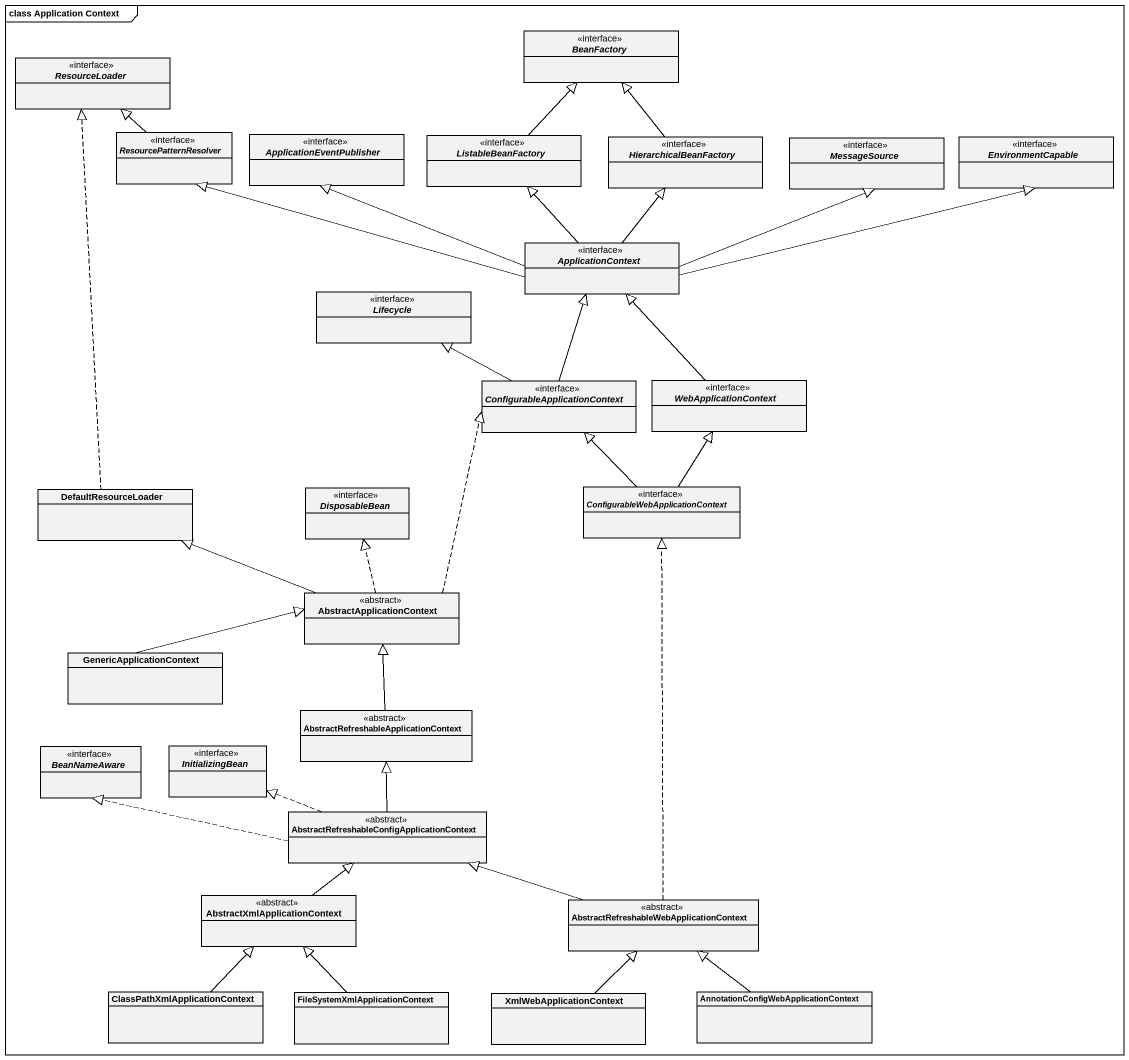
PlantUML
@startuml
mainframe class Application Context
hide circle
hide empty members
interface BeanFactory <<interface>>
interface ResourceLoader <<interface>>
interface ResourcePatternResolver <<interface>>
interface ApplicationEventPublisher <<interface>>
interface ListableBeanFactory <<interface>>
interface HierarchicalBeanFactory <<interface>>
interface MessageSource <<interface>>
interface EnvironmentCapable <<interface>>
interface ApplicationContext <<interface>>
interface Lifecycle <<interface>>
interface "ConfigurableApplicationContext" as ConfigurableApplicationConte <<interface>>
interface WebApplicationContext <<interface>>
class DefaultResourceLoader
interface DisposableBean <<interface>>
interface "ConfigurableWebApplicationContext" as ConfigurableWebApplicationCo <<interface>>
class AbstractApplicationContext <<abstract>>
class GenericApplicationContext
class "AbstractRefreshableApplicationContext" as AbstractRefreshableApplicati <<abstract>>
interface BeanNameAware <<interface>>
interface InitializingBean <<interface>>
class "AbstractRefreshableConfigApplicationContext" as AbstractRefreshableConfigApp <<abstract>>
class "AbstractXmlApplicationContext" as AbstractXmlApplicationContex <<abstract>>
class "AbstractRefreshableWebApplicationContext" as AbstractRefreshableWebApplic <<abstract>>
class "ClassPathXmlApplicationContext" as ClassPathXmlApplicationConte
class "FileSystemXmlApplicationContext" as FileSystemXmlApplicationCont
class XmlWebApplicationContext
class "AnnotationConfigWebApplicationContext" as AnnotationConfigWebApplicati
ResourcePatternResolver -up-|> ResourceLoader
ListableBeanFactory -up-|> BeanFactory
HierarchicalBeanFactory -up-|> BeanFactory
ApplicationContext -left-|> ResourcePatternResolver
ApplicationContext -left-|> ApplicationEventPublisher
ApplicationContext -up-|> ListableBeanFactory
ApplicationContext -up-|> HierarchicalBeanFactory
ApplicationContext -right-|> MessageSource
ApplicationContext -right-|> EnvironmentCapable
ConfigurableApplicationConte -up-|> ApplicationContext
ConfigurableApplicationConte -left-|> Lifecycle
WebApplicationContext -up-|> ApplicationContext
DefaultResourceLoader .up.|> ResourceLoader
ConfigurableWebApplicationCo -up-|> ConfigurableApplicationConte
ConfigurableWebApplicationCo -up-|> WebApplicationContext
AbstractApplicationContext .up.|> ConfigurableApplicationConte
AbstractApplicationContext -left-|> DefaultResourceLoader
AbstractApplicationContext .up.|> DisposableBean
GenericApplicationContext -right-|> AbstractApplicationContext
AbstractRefreshableApplicati -up-|> AbstractApplicationContext
AbstractRefreshableConfigApp -up-|> AbstractRefreshableApplicati
AbstractRefreshableConfigApp .left.|> BeanNameAware
AbstractRefreshableConfigApp .left.|> InitializingBean
AbstractXmlApplicationContex -up-|> AbstractRefreshableConfigApp
AbstractRefreshableWebApplic .up.|> ConfigurableWebApplicationCo
AbstractRefreshableWebApplic -left-|> AbstractRefreshableConfigApp
ClassPathXmlApplicationConte -up-|> AbstractXmlApplicationContex
FileSystemXmlApplicationCont -up-|> AbstractXmlApplicationContex
XmlWebApplicationContext -up-|> AbstractRefreshableWebApplic
AnnotationConfigWebApplicati -up-|> AbstractRefreshableWebApplic
@enduml
